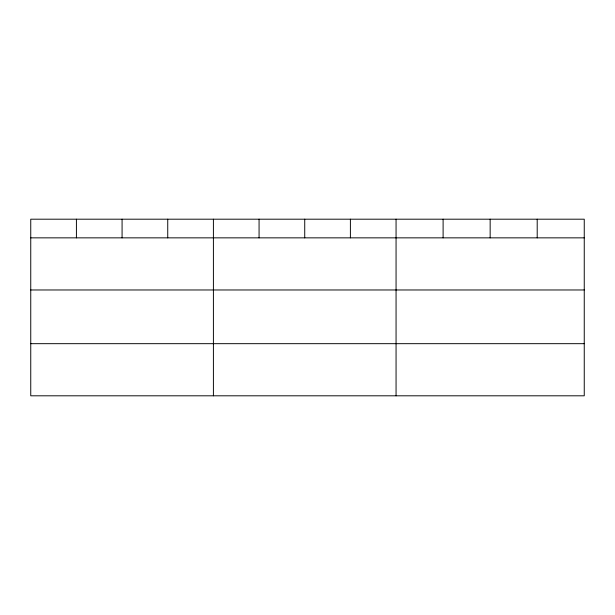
<?xml version="1.0" encoding="UTF-8"?>
<svg xmlns="http://www.w3.org/2000/svg" width="615" height="615" viewBox="0 0 615 615"><rect width="100%" height="100%" fill="white"/><g stroke="black" fill="none" stroke-linecap="round" stroke-linejoin="round"><path stroke-width="0.92" d="M584.25 289.973L584.25 219.194L30.75 219.194L30.75 395.806L584.25 395.806L584.25 289.973L30.75 289.973M30.75 237.851L584.25 237.851M30.75 343.677L584.25 343.677M537.202 219.194L537.202 237.851M490.155 219.194L490.155 237.851M443.108 219.194L443.108 237.851M396.06 219.194L396.06 395.806M350.396 219.194L350.396 237.851M304.733 219.194L304.733 237.851M259.069 219.194L259.069 237.851M213.405 219.194L213.405 395.806M167.741 219.194L167.741 237.851M122.078 219.194L122.078 237.851M76.414 219.194L76.414 237.851"/></g></svg>
